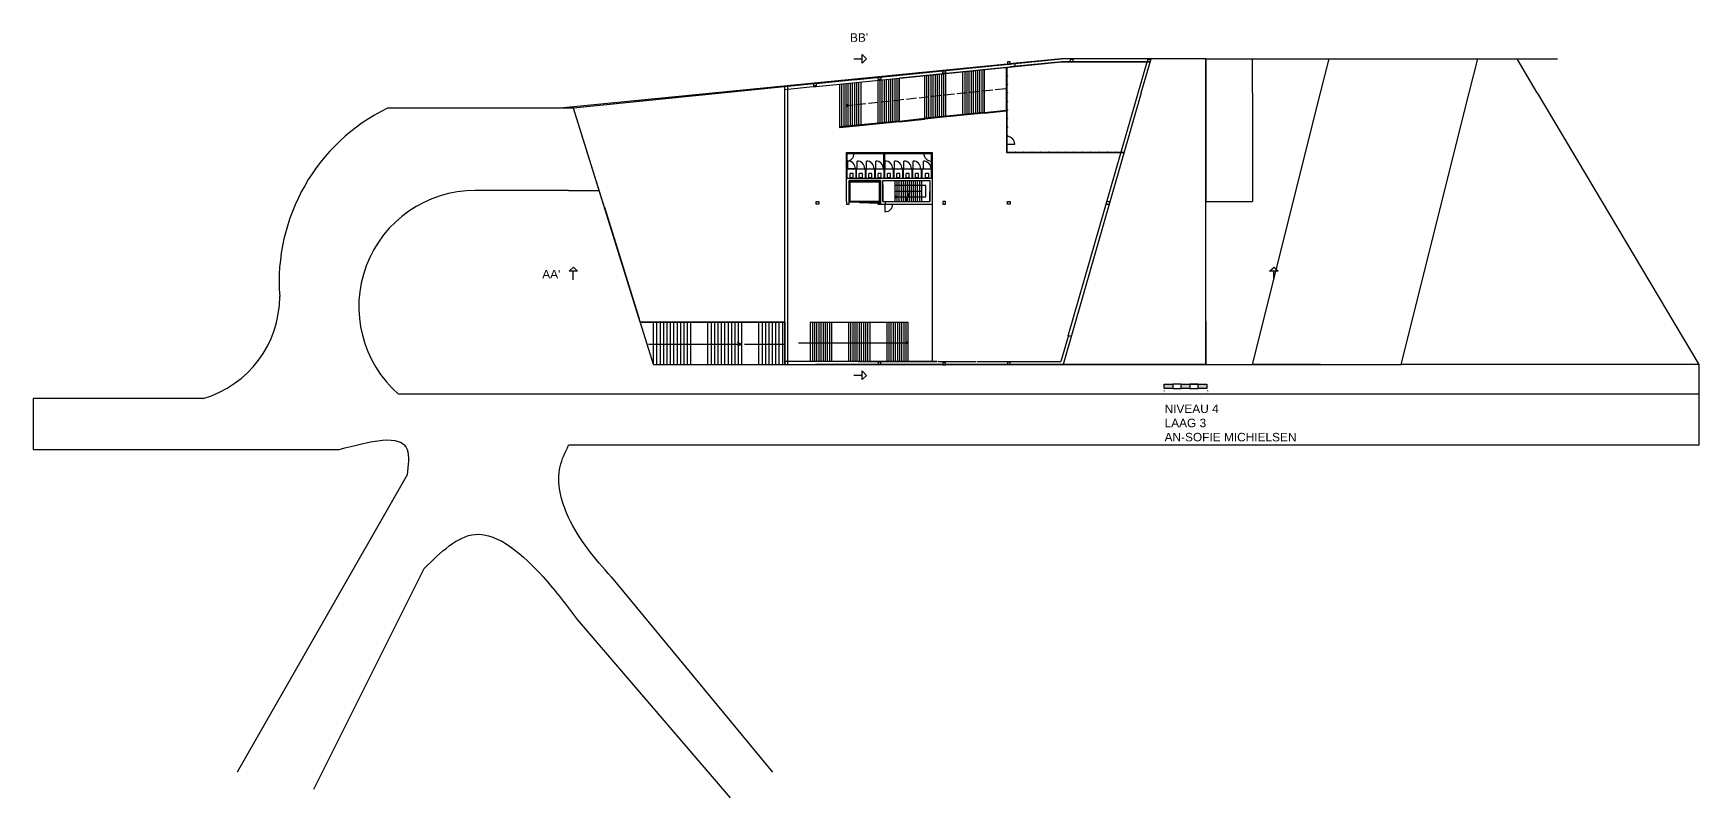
# Model space of a CAD drawing. Header units: millimetres. Extents: x -5657 to 14604, y -1609 to 2067.
# Drawn here: x 4816 to 6776, y 968 to 1868 of the extents above; entities that cross this region are included whole.
import ezdxf

# ---------------------------------------------------------------- set-up
doc = ezdxf.new("R2010")
doc.units = ezdxf.units.MM
doc.linetypes.add('ACAD_ISO02W100', pattern=[15, 12, -3])
doc.layers.get('0').update_dxf_attribs({"color": 4})
for name, color, linetype in [('gelijkvloers', 80, 'Continuous'), ('laag 2.1', 40, 'Continuous'), ('laag 2.2', 30, 'Continuous'), ('laag 3', 20, 'Continuous'), ('str palen', 220, 'Continuous')]:
    doc.layers.add(name, color=color, linetype=linetype)
doc.styles.get("Standard").update_dxf_attribs({"font": 'arial.ttf'})

msp = doc.modelspace()

# ---------------------------------------------------------------- hatches: boundary and pattern name
at = {"linetype": 'Continuous', "transparency": 33554539}
h = msp.add_hatch(color=256, dxfattribs=at)
h.dxf.hatch_style = 1
h.paths.add_polyline_path([(6157, 1455), (6147, 1455), (6147, 1450), (6157, 1450)])
h.paths.add_polyline_path([(6177, 1455), (6167, 1455), (6167, 1450), (6177, 1450)])
h.paths.add_polyline_path([(6197, 1455), (6187, 1455), (6187, 1450), (6197, 1450)])

# ---------------------------------------------------------------- linework, layer by layer
at = {"linetype": 'Continuous'}
for p, q in [((6026, 1838), (5436, 1780)), ((6196, 1838), (6026, 1838)), ((6196, 1478), (6196, 1838)), ((6196, 1838), (6610, 1838)), ((6196, 1478), (6196, 1838)), ((6196, 1838), (6196, 1791)), ((6196, 1838), (6196, 1791)), ((6251, 1798), (6251, 1838)), ((6331, 1798), (6341, 1838)), ((6506, 1798), (6516, 1838)), ((6586, 1798), (6562.2, 1838)), ((6196, 1791), (6196, 1791)), ((6196, 1791), (6196, 1712)), ((6251, 1798), (6251, 1670)), ((5451.6, 1780), (5233, 1780)), ((5546, 1478), (5451.6, 1780)), ((6196, 1712), (6196, 1670)), ((6196, 1598.7), (6196, 1673.7)), ((6196, 1670), (6251, 1670)), ((6196, 1528.7), (6196, 1598.7)), ((6196, 1528.7), (6196, 1478)), ((5546, 1478), (5639, 1478)), ((5639, 1478), (5717, 1478)), ((5717, 1478), (5737, 1478)), ((5737, 1478), (5813, 1478)), ((5904, 1478), (5796, 1478)), ((5990, 1478), (5904, 1478)), ((6120, 1478), (5990, 1478)), ((6196, 1478), (6120, 1478)), ((6120, 1478), (6120, 1478)), ((6196, 1478), (6426, 1478)), ((6147, 1450), (6147, 1455)), ((6147, 1455), (6157, 1455)), ((6167, 1455), (6157, 1455)), ((6157, 1455), (6157, 1450)), ((6157, 1455), (6157, 1450)), ((6167, 1450), (6167, 1455)), ((6167, 1455), (6197, 1455)), ((6187, 1455), (6177, 1455)), ((6177, 1455), (6177, 1450)), ((6187, 1450), (6187, 1455)), ((6197, 1455), (6197, 1450)), ((6157, 1450), (6147, 1450)), ((6157, 1450), (6167, 1450)), ((6177, 1450), (6167, 1450)), ((6177, 1450), (6187, 1450)), ((6197, 1450), (6187, 1450))]:
    msp.add_line(p, q, dxfattribs=at)
for p, q in [((6196, 1478), (6196, 1798)), ((6251, 1478), (6331, 1798)), ((6426, 1478), (6506, 1798)), ((6586, 1798), (6776, 1478)), ((5446, 1683), (5336, 1683)), ((5446, 1683), (5481.9, 1683)), ((5488.1, 1663.4), (5506.5, 1604.2)), ((5506.5, 1604.2), (5529.2, 1531.7)), ((5546, 1478), (6196, 1478)), ((6331, 1478), (6251, 1478)), ((6506, 1478), (6426, 1478)), ((6776, 1478), (6426, 1478)), ((6776, 1478), (6776, 1443)), ((5016, 1438), (4816, 1438)), ((4816, 1438), (4816, 1378)), ((5446, 1443), (5246, 1443)), ((6776, 1443), (5446, 1443)), ((6776, 1443), (6776, 1383)), ((4816, 1378), (5176, 1378)), ((6776, 1383), (5446, 1383)), ((5256, 1348), (5056, 998)), ((5146, 978), (5276, 1238)), ((5496, 1228), (5686, 998)), ((5456, 1178), (5636, 968))]:
    msp.add_line(p, q)
msp.add_arc((5333.1, 1575.4), 227.8, 116.0683, 184.3864, dxfattribs=at)
for centre, radius, start, end in [((5336, 1546.1), 136.9, 90, 228.8879), ((4981, 1558), 125, 286.2602, 0)]:
    msp.add_arc(centre, radius, start, end)
for points in [[(5176, 1378), (5256, 1378), (5256, 1348)], [(5496, 1228), (5446, 1298), (5436, 1358), (5446, 1383)], [(5276, 1238), (5336, 1278), (5416, 1228), (5456, 1178)]]:
    msp.add_spline(points, degree=3)
at = {"layer": 'gelijkvloers', "linetype": 'Continuous'}
for p, q in [((5546, 1478), (5546, 1528)), ((5550, 1478), (5550, 1528)), ((5554, 1478), (5554, 1528)), ((5558, 1478), (5558, 1528)), ((5562, 1478), (5562, 1528)), ((5566, 1478), (5566, 1528)), ((5570, 1478), (5570, 1528)), ((5574, 1478), (5574, 1528)), ((5578, 1478), (5578, 1528)), ((5582, 1478), (5582, 1528)), ((5586, 1478), (5586, 1528)), ((5590, 1478), (5590, 1528)), ((5610, 1478), (5610, 1528)), ((5614, 1478), (5614, 1528)), ((5618, 1478), (5618, 1528)), ((5622, 1478), (5622, 1528)), ((5626, 1478), (5626, 1528)), ((5626, 1478), (5626, 1528)), ((5630, 1478), (5630, 1528)), ((5634, 1478), (5634, 1528)), ((5638, 1478), (5638, 1528)), ((5642, 1478), (5642, 1528)), ((5646, 1478), (5646, 1528)), ((5650, 1478), (5650, 1528)), ((5670, 1478), (5670, 1528)), ((5670, 1528), (5700.4, 1528)), ((5674, 1478), (5674, 1528)), ((5678, 1478), (5678, 1528)), ((5682, 1478), (5682, 1528)), ((5686, 1478), (5686, 1528)), ((5690, 1478), (5690, 1528)), ((5694, 1478), (5694, 1528)), ((5694, 1478), (5694, 1528)), ((5698, 1478), (5698, 1528)), ((5698, 1478), (5698, 1528)), ((5539.9, 1502), (5650, 1502)), ((5653, 1502), (5700.4, 1502))]:
    msp.add_line(p, q, dxfattribs=at)
at = {"layer": 'gelijkvloers', "linetype": 'ACAD_ISO02W100'}
for p, q in [((5644.5, 1504.5), (5650, 1502)), ((5650, 1502), (5644.6, 1499.5))]:
    msp.add_line(p, q, dxfattribs=at)
at = {"layer": 'laag 2.1', "linetype": 'Continuous'}
for p, q in [((5971.5, 1832.5), (5451.6, 1780)), ((5971.5, 1829), (5971.5, 1832.5)), ((5530.4, 1528), (5451.6, 1780)), ((5700.4, 1528), (5530.4, 1528))]:
    msp.add_line(p, q, dxfattribs=at)
at = {"layer": 'laag 2.2', "linetype": 'Continuous'}
msp.add_line((5707, 1805.9), (5451.6, 1780), dxfattribs=at)
msp.add_line((5707, 1805.9), (5451.6, 1780), dxfattribs=at)
at = {"layer": 'laag 3', "linetype": 'Continuous'}
for p, q in [((5737, 1808.9), (5965, 1832)), ((5781.6, 1813.4), (6026, 1838)), ((5836, 1815.3), (6026, 1834.5)), ((5836, 1815.4), (5965.4, 1828.5)), ((5912.6, 1772.7), (5912.6, 1822.9)), ((5915.1, 1772.9), (5915.1, 1823.1)), ((5917.6, 1773.2), (5917.6, 1823.4)), ((5920.1, 1773.4), (5920.1, 1823.6)), ((5922.6, 1773.7), (5922.6, 1823.9)), ((5925.1, 1773.9), (5925.1, 1824.2)), ((5927.6, 1774.1), (5927.6, 1824.4)), ((5930.1, 1774.4), (5930.1, 1824.7)), ((5932.6, 1774.6), (5932.6, 1824.9)), ((5935.1, 1777.4), (5935.1, 1825.3)), ((5935.1, 1825.3), (5935.1, 1775.3)), ((5935.1, 1825.3), (5935.1, 1775.2)), ((5935.1, 1825.2), (5935.1, 1775.2)), ((5935.1, 1774.9), (5935.1, 1825.2)), ((5961.5, 1776.8), (5961.5, 1828)), ((5962, 1727.6), (5962, 1828)), ((6026, 1838), (5965, 1832)), ((6026.3, 1834.5), (5965.3, 1828.5)), ((6131.5, 1838), (6026, 1838)), ((6126.9, 1834.5), (6026, 1834.5)), ((6026, 1834.5), (6130.5, 1834.5)), ((6033.8, 1512), (6126.9, 1834.5)), ((6120, 1798), (6131.5, 1838)), ((5700.4, 1478), (5700.4, 1806)), ((5737.5, 1805.4), (5700.4, 1801.5)), ((5703.9, 1478), (5703.9, 1806)), ((5737.5, 1805.4), (5835, 1815.3)), ((5765.2, 1757.8), (5765.2, 1807.8)), ((5835, 1818.8), (5767, 1811.9)), ((5767.7, 1758), (5767.7, 1808.1)), ((5770.2, 1758.2), (5770.2, 1808.3)), ((5772.7, 1758.5), (5772.7, 1808.6)), ((5775.2, 1758.7), (5775.2, 1808.8)), ((5777.7, 1759), (5777.7, 1809.1)), ((5780.2, 1759.2), (5780.2, 1809.3)), ((5782.7, 1759.5), (5782.7, 1809.6)), ((5785.2, 1759.7), (5785.2, 1809.8)), ((5787.7, 1760), (5787.7, 1810.1)), ((5790.2, 1762.2), (5790.2, 1810.4)), ((5790.2, 1760.2), (5790.2, 1810.4)), ((5810.2, 1762.2), (5810.2, 1812.4)), ((5812.7, 1762.4), (5812.7, 1812.6)), ((5815.2, 1762.7), (5815.2, 1812.9)), ((5817.7, 1762.9), (5817.7, 1813.1)), ((5820.2, 1763.2), (5820.2, 1813.4)), ((5822.7, 1763.4), (5822.7, 1813.6)), ((5825.2, 1763.6), (5825.2, 1813.9)), ((5827.7, 1763.9), (5827.7, 1814.1)), ((5830.2, 1764.1), (5830.2, 1814.4)), ((5832.7, 1764.4), (5832.7, 1814.7)), ((5835, 1815.3), (5836, 1815.3)), ((5835.2, 1767.2), (5835.2, 1815.1)), ((5835.2, 1815.1), (5835.2, 1765.1)), ((5835.2, 1815.1), (5835.2, 1764.9)), ((5835.2, 1814.9), (5835.2, 1764.9)), ((5835.2, 1764.6), (5835.2, 1814.9)), ((5836, 1815.3), (5836, 1815.4)), ((5865.1, 1768), (5865.1, 1818.1)), ((5867.6, 1768.3), (5867.6, 1818.3)), ((5870.1, 1768.5), (5870.1, 1818.6)), ((5872.6, 1768.8), (5872.6, 1818.8)), ((5875.1, 1769), (5875.1, 1819.1)), ((5877.6, 1769.2), (5877.6, 1819.3)), ((5880.1, 1769.5), (5880.1, 1819.6)), ((5882.6, 1769.7), (5882.6, 1819.8)), ((5885.1, 1770), (5885.1, 1820.1)), ((5887.6, 1770.2), (5887.6, 1820.4)), ((5890.1, 1772.4), (5890.1, 1820.6)), ((5890.1, 1770.5), (5890.1, 1820.6)), ((5910.1, 1772.4), (5910.1, 1822.6)), ((5961.5, 1817.4), (5961.5, 1817.9)), ((5961.5, 1817.9), (5962, 1817.9)), ((5962.5, 1817.4), (5961.5, 1817.4)), ((5961.5, 1807.9), (5962, 1807.9)), ((5962.5, 1807.4), (5961.5, 1807.4)), ((5962, 1817.9), (5962.5, 1817.9)), ((5962, 1807.9), (5962.5, 1807.9)), ((5962.5, 1817.9), (5962.5, 1817.4)), ((5962.5, 1807.9), (5962.5, 1807.4)), ((5961.5, 1797.9), (5962, 1797.9)), ((5962.5, 1797.4), (5961.5, 1797.4)), ((5961.5, 1787.8), (5962, 1787.8)), ((5962.5, 1787.3), (5961.5, 1787.3)), ((5962, 1797.9), (5962.5, 1797.9)), ((5962, 1787.8), (5962.5, 1787.8)), ((5962.5, 1797.9), (5962.5, 1797.4)), ((5962.5, 1787.8), (5962.5, 1787.3)), ((6120, 1798), (6028, 1478)), ((5835.2, 1764.6), (5765.2, 1757.8)), ((5835.2, 1764.6), (5865.1, 1768)), ((5835.3, 1763.6), (5865.2, 1767)), ((5879.1, 1769.4), (5865.1, 1768)), ((5879.2, 1768.4), (5865.2, 1767)), ((5935.1, 1774.9), (5879.1, 1769.4)), ((5935.2, 1773.9), (5879.2, 1768.4)), ((5935.1, 1774.9), (5961.5, 1777.7)), ((5935.2, 1773.9), (5961.5, 1776.8)), ((5961.5, 1777.8), (5962, 1777.8)), ((5962.5, 1777.3), (5961.5, 1777.3)), ((5961.5, 1776.8), (5961.5, 1736.8)), ((5961.5, 1767.7), (5962, 1767.7)), ((5962.5, 1767.2), (5961.5, 1767.2)), ((5962, 1777.8), (5962.5, 1777.8)), ((5962, 1767.7), (5962.5, 1767.7)), ((5962.5, 1777.8), (5962.5, 1777.3)), ((5962.5, 1767.7), (5962.5, 1767.2)), ((5765.3, 1756.8), (5765.2, 1757.8)), ((5835.3, 1763.6), (5765.3, 1756.8)), ((5961.5, 1757.7), (5962, 1757.7)), ((5962.5, 1757.2), (5961.5, 1757.2)), ((5961.5, 1747.7), (5962, 1747.7)), ((5962.5, 1747.2), (5961.5, 1747.2)), ((5962, 1757.7), (5962.5, 1757.7)), ((5962, 1747.7), (5962.5, 1747.7)), ((5962.5, 1757.7), (5962.5, 1757.2)), ((5962.5, 1747.7), (5962.5, 1747.2)), ((5773, 1697.6), (5773, 1727.6)), ((5773, 1727.6), (5874, 1727.6)), ((5773, 1726.6), (5874, 1726.6)), ((5782, 1726.6), (5773, 1726.6)), ((5774, 1697.6), (5774, 1727.6)), ((5775.4, 1727.6), (5784.4, 1727.6)), ((5817, 1708.6), (5817, 1727.6)), ((5818, 1708.6), (5818, 1727.6)), ((5864, 1726.6), (5873, 1726.6)), ((5873, 1697.6), (5873, 1727.6)), ((5874, 1727.6), (5874, 1697.6)), ((5961.5, 1737.6), (5962, 1737.6)), ((5962.5, 1737.1), (5961.5, 1737.1)), ((5961.5, 1736.8), (5961.5, 1727.6)), ((5961.5, 1728.1), (6099.8, 1728.1)), ((5961.5, 1727.6), (6099.8, 1727.6)), ((5961.5, 1727.6), (5962, 1727.6)), ((5962, 1737.6), (5971, 1737.6)), ((5962, 1737.6), (5962.5, 1737.6)), ((5962.5, 1737.6), (5962.5, 1737.1)), ((5971.4, 1727.6), (5971.4, 1728.6)), ((5971.4, 1728.6), (5971.9, 1728.6)), ((5971.9, 1728.6), (5971.9, 1727.6)), ((5981.3, 1727.6), (5981.3, 1728.6)), ((5981.3, 1728.6), (5981.8, 1728.6)), ((5981.8, 1728.6), (5981.8, 1727.6)), ((5991.1, 1727.6), (5991.1, 1728.6)), ((5991.1, 1728.6), (5991.6, 1728.6)), ((5991.6, 1728.6), (5991.6, 1727.6)), ((6001, 1727.6), (6001, 1728.6)), ((6001, 1728.6), (6001.5, 1728.6)), ((6001.5, 1728.6), (6001.5, 1727.6)), ((6010.9, 1727.6), (6010.9, 1728.6)), ((6010.9, 1728.6), (6011.4, 1728.6)), ((6011.4, 1728.6), (6011.4, 1727.6)), ((6020.8, 1727.6), (6020.8, 1728.6)), ((6020.8, 1728.6), (6021.3, 1728.6)), ((6021.3, 1728.6), (6021.3, 1727.6)), ((6030.6, 1727.6), (6030.6, 1728.6)), ((6030.6, 1728.6), (6031.1, 1728.6)), ((6031.1, 1728.6), (6031.1, 1727.6)), ((6040.5, 1727.6), (6040.5, 1728.6)), ((6040.5, 1728.6), (6041, 1728.6)), ((6041, 1728.6), (6041, 1727.6)), ((6050.4, 1727.6), (6050.4, 1728.6)), ((6050.4, 1728.6), (6050.9, 1728.6)), ((6050.9, 1728.6), (6050.9, 1727.6)), ((6060.3, 1727.6), (6060.3, 1728.6)), ((6060.3, 1728.6), (6060.8, 1728.6)), ((6060.8, 1728.6), (6060.8, 1727.6)), ((6070.1, 1727.6), (6070.1, 1728.6)), ((6070.1, 1728.6), (6070.6, 1728.6)), ((6070.6, 1728.6), (6070.6, 1727.6)), ((6080, 1727.6), (6080, 1728.6)), ((6080, 1728.6), (6080.5, 1728.6)), ((6080.5, 1728.6), (6080.5, 1727.6)), ((6089.9, 1727.6), (6089.9, 1728.6)), ((6089.9, 1728.6), (6090.4, 1728.6)), ((6090.4, 1728.6), (6090.4, 1727.6)), ((5773, 1697.6), (5773, 1708.6)), ((5774, 1708.6), (5874, 1708.6)), ((5774, 1708.6), (5784, 1708.6)), ((5774.5, 1708.6), (5774.5, 1717.6)), ((5783.5, 1708.6), (5774.5, 1708.6)), ((5784, 1708.6), (5783.5, 1708.6)), ((5784, 1708.6), (5784, 1697.6)), ((5785, 1697.6), (5785, 1708.6)), ((5785.5, 1708.6), (5785.5, 1717.6)), ((5795, 1708.6), (5794.5, 1708.6)), ((5795, 1708.6), (5795, 1697.6)), ((5796, 1697.6), (5796, 1708.6)), ((5796.5, 1708.6), (5796.5, 1717.6)), ((5806, 1708.6), (5805.5, 1708.6)), ((5806, 1708.6), (5806, 1697.6)), ((5807, 1697.6), (5807, 1708.6)), ((5807.5, 1708.6), (5807.5, 1717.6)), ((5817, 1708.6), (5816.5, 1708.6)), ((5817, 1708.6), (5817, 1697.6)), ((5818, 1697.6), (5818, 1708.6)), ((5818.5, 1708.6), (5818.5, 1717.6)), ((5828, 1708.6), (5827.5, 1708.6)), ((5828, 1708.6), (5828, 1697.6)), ((5829, 1697.6), (5829, 1708.6)), ((5829.5, 1708.6), (5829.5, 1717.6)), ((5839, 1708.6), (5838.5, 1708.6)), ((5839, 1708.6), (5839, 1697.6)), ((5840, 1697.6), (5840, 1708.6)), ((5840.5, 1708.6), (5840.5, 1717.6)), ((5850, 1708.6), (5849.5, 1708.6)), ((5850, 1708.6), (5850, 1697.6)), ((5851, 1697.6), (5851, 1708.6)), ((5851.5, 1708.6), (5851.5, 1717.6)), ((5861, 1708.6), (5860.5, 1708.6)), ((5861, 1708.6), (5861, 1697.6)), ((5862, 1697.6), (5862, 1708.6)), ((5863.5, 1708.6), (5863.5, 1717.6)), ((5873, 1708.6), (5872.5, 1708.6)), ((5773, 1670), (5773, 1697.6)), ((5773, 1694.6), (5773, 1697.6)), ((5773, 1697.6), (5874, 1697.6)), ((5776, 1689.6), (5776, 1694.6)), ((5776, 1689.6), (5776, 1694.6)), ((5813, 1694.6), (5776, 1694.6)), ((5776, 1694.6), (5776, 1670)), ((5776, 1670), (5776, 1689.6)), ((5776, 1670), (5776, 1689.6)), ((5777, 1670), (5777, 1693.6)), ((5777, 1693.6), (5812, 1693.6)), ((5780.8, 1703), (5777.2, 1703)), ((5777.2, 1697.6), (5777.2, 1703)), ((5777.2, 1698.2), (5780.8, 1698.2)), ((5777.2, 1697.6), (5780.8, 1697.6)), ((5777.5, 1670.5), (5777.5, 1693.1)), ((5777.5, 1693.1), (5811.5, 1693.1)), ((5780.8, 1697.6), (5780.8, 1703)), ((5791.7, 1703), (5788.1, 1703)), ((5788.1, 1697.6), (5788.1, 1703)), ((5788.1, 1698.2), (5791.7, 1698.2)), ((5788.1, 1697.6), (5791.7, 1697.6)), ((5791.7, 1697.6), (5791.7, 1703)), ((5803, 1703), (5799.4, 1703)), ((5799.4, 1697.6), (5799.4, 1703)), ((5799.4, 1698.2), (5803, 1698.2)), ((5799.4, 1697.6), (5803, 1697.6)), ((5803, 1697.6), (5803, 1703)), ((5813.9, 1703), (5810.3, 1703)), ((5810.3, 1697.6), (5810.3, 1703)), ((5810.3, 1698.2), (5813.9, 1698.2)), ((5810.3, 1697.6), (5813.9, 1697.6)), ((5811.5, 1693.1), (5811.5, 1670.5)), ((5812, 1693.6), (5812, 1670)), ((5813, 1670), (5813, 1694.6)), ((5813, 1694.6), (5813, 1670)), ((5813, 1670), (5813, 1694.6)), ((5813, 1670), (5813, 1694.6)), ((5813, 1694.6), (5813, 1670)), ((5813, 1670), (5813, 1694.6)), ((5813, 1670), (5813, 1694.6)), ((5813.9, 1697.6), (5813.9, 1703)), ((5816, 1689.6), (5816, 1694.6)), ((5816, 1670), (5816, 1694.6)), ((5816, 1670), (5816, 1694.6)), ((5816, 1670), (5816, 1694.6)), ((5816, 1694.6), (5816, 1694.6)), ((5816, 1694.6), (5871, 1694.6)), ((5816, 1689.6), (5816, 1670)), ((5825, 1703), (5821.4, 1703)), ((5821.4, 1697.6), (5821.4, 1703)), ((5821.4, 1698.2), (5825, 1698.2)), ((5821.4, 1697.6), (5825, 1697.6)), ((5825, 1697.6), (5825, 1703)), ((5830.4, 1670), (5830.4, 1694.6)), ((5866.5, 1688.8), (5830.4, 1688.8)), ((5836, 1703), (5832.4, 1703)), ((5832.4, 1697.6), (5832.4, 1703)), ((5832.4, 1698.2), (5836, 1698.2)), ((5832.4, 1697.6), (5836, 1697.6)), ((5832.8, 1670), (5832.8, 1694.6)), ((5835.2, 1670), (5835.2, 1694.6)), ((5836, 1697.6), (5836, 1703)), ((5837.6, 1670), (5837.6, 1694.6)), ((5840, 1670), (5840, 1694.6)), ((5842.4, 1670), (5842.4, 1694.6)), ((5846.9, 1703), (5843.3, 1703)), ((5843.3, 1697.6), (5843.3, 1703)), ((5843.3, 1698.2), (5846.9, 1698.2)), ((5843.3, 1697.6), (5846.9, 1697.6)), ((5844.8, 1670), (5844.8, 1694.6)), ((5846.9, 1697.6), (5846.9, 1703)), ((5847.2, 1670), (5847.2, 1694.6)), ((5849.6, 1670), (5849.6, 1694.6)), ((5852, 1670), (5852, 1694.6)), ((5857.8, 1703), (5854.2, 1703)), ((5854.2, 1697.6), (5854.2, 1703)), ((5854.2, 1698.2), (5857.8, 1698.2)), ((5854.2, 1697.6), (5857.8, 1697.6)), ((5854.4, 1670), (5854.4, 1694.6)), ((5856.8, 1670), (5856.8, 1694.6)), ((5857.8, 1697.6), (5857.8, 1703)), ((5859.2, 1670), (5859.2, 1694.6)), ((5861.6, 1670), (5861.6, 1694.6)), ((5869.8, 1703), (5866.2, 1703)), ((5866.2, 1697.6), (5866.2, 1703)), ((5866.2, 1698.2), (5869.8, 1698.2)), ((5866.2, 1697.6), (5869.8, 1697.6)), ((5866.5, 1675.4), (5866.5, 1688.8)), ((5869.8, 1697.6), (5869.8, 1703)), ((5871, 1694.6), (5871, 1670)), ((5874, 1697.6), (5874, 1670)), ((5773, 1670), (5773, 1667)), ((5773, 1667), (5776, 1667)), ((5776, 1667), (5776, 1670)), ((5777, 1670), (5812, 1670)), ((5777, 1669.5), (5788.6, 1669.5)), ((5777, 1669), (5777, 1669.5)), ((5788.6, 1669), (5777, 1669)), ((5777.5, 1670.5), (5811.5, 1670.5)), ((5788.6, 1669.5), (5788.6, 1669)), ((5788.6, 1669), (5800.2, 1669)), ((5788.6, 1668.5), (5788.6, 1669)), ((5800.2, 1668.5), (5788.6, 1668.5)), ((5800.2, 1669), (5800.2, 1668.5)), ((5800.2, 1668.5), (5811.8, 1668.5)), ((5800.2, 1668), (5800.2, 1668.5)), ((5811.8, 1668), (5800.2, 1668)), ((5813, 1670), (5810, 1670)), ((5810, 1670), (5810, 1667)), ((5810, 1667), (5813, 1667)), ((5811.8, 1668.5), (5811.8, 1668)), ((5813, 1667), (5813, 1670)), ((5813, 1670), (5813, 1667)), ((5813, 1667), (5874, 1667)), ((5816, 1670), (5871, 1670)), ((5818.5, 1670), (5818.5, 1666.9)), ((5818.5, 1657.9), (5818.5, 1666.9)), ((5861.6, 1681.6), (5830.4, 1681.6)), ((5831.4, 1676.2), (5830.4, 1675.4)), ((5830.4, 1675.4), (5866.5, 1675.4)), ((5830.4, 1675.4), (5831.4, 1674.4)), ((5845.1, 1675.4), (5845.9, 1676.3)), ((5845.9, 1676.3), (5845.1, 1675.4)), ((5845.1, 1675.4), (5846, 1674.6)), ((5871, 1670), (5871, 1681.6)), ((5874, 1670), (5874, 1667)), ((5874, 1667), (5874, 1481.5)), ((6078.7, 1667), (6082.3, 1667)), ((6079.6, 1670), (6083.2, 1670)), ((5530.4, 1528), (5700.4, 1528)), ((5700.4, 1528), (5700.4, 1478)), ((5730.4, 1528), (5730.4, 1481.5)), ((5730.4, 1528), (5732.9, 1528)), ((5732.9, 1528), (5732.9, 1481.5)), ((5732.9, 1528), (5845.4, 1528)), ((5735.4, 1528), (5735.4, 1481.5)), ((5737.9, 1528), (5737.9, 1481.5)), ((5740.4, 1528), (5740.4, 1481.5)), ((5742.9, 1528), (5742.9, 1481.5)), ((5745.4, 1528), (5745.4, 1481.5)), ((5747.9, 1528), (5747.9, 1481.5)), ((5750.4, 1528), (5750.4, 1481.5)), ((5752.9, 1528), (5752.9, 1481.5)), ((5755.4, 1528), (5755.4, 1481.5)), ((5775.4, 1528), (5775.4, 1481.5)), ((5775.4, 1528), (5775.4, 1481.5)), ((5777.9, 1528), (5777.9, 1481.5)), ((5780.4, 1528), (5780.4, 1481.5)), ((5782.9, 1528), (5782.9, 1481.5)), ((5785.4, 1528), (5785.4, 1481.5)), ((5787.9, 1528), (5787.9, 1481.5)), ((5790.4, 1528), (5790.4, 1481.5)), ((5792.9, 1528), (5792.9, 1481.5)), ((5795.4, 1528), (5795.4, 1481.5)), ((5797.9, 1528), (5797.9, 1481.5)), ((5800.4, 1528), (5800.4, 1481.5)), ((5820.4, 1528), (5820.4, 1481.5)), ((5820.4, 1528), (5820.4, 1481.5)), ((5822.9, 1528), (5822.9, 1481.5)), ((5825.4, 1528), (5825.4, 1481.5)), ((5827.9, 1528), (5827.9, 1481.5)), ((5830.4, 1528), (5830.4, 1481.5)), ((5832.9, 1528), (5832.9, 1481.5)), ((5835.4, 1528), (5835.4, 1481.5)), ((5837.9, 1528), (5837.9, 1481.5)), ((5840.4, 1528), (5840.4, 1481.5)), ((5842.9, 1528), (5842.9, 1481.5)), ((5845.4, 1528), (5845.4, 1481.5)), ((6033.8, 1511), (6025.4, 1481.5)), ((6033.8, 1512), (6034.1, 1512)), ((6033.8, 1512), (6037.8, 1512)), ((5716.7, 1503.4), (5845.4, 1503.4)), ((5737.5, 1481.5), (5700.4, 1481.5)), ((5734, 1478), (5737, 1478)), ((6028, 1478), (5737, 1478)), ((5767, 1481.5), (5737.5, 1481.5)), ((5879.4, 1481.5), (5767, 1481.5)), ((5879.4, 1478), (5767, 1478)), ((5787, 1481.5), (5879.4, 1481.5)), ((5787, 1478), (6028, 1478)), ((5880.4, 1481.5), (5925.4, 1481.5)), ((5926.4, 1481.5), (6025.4, 1481.5))]:
    msp.add_line(p, q, dxfattribs=at)
at = {"layer": 'laag 3', "linetype": 'ACAD_ISO02W100'}
for p, q in [((5773.4, 1782.7), (5775.1, 1784.5)), ((5775.1, 1784.5), (5773.4, 1782.7)), ((5960, 1802.8), (5776.9, 1783)), ((5776.9, 1783), (5773.4, 1782.7)), ((5773.4, 1782.7), (5775.5, 1781)), ((5776, 1694.6), (5813, 1694.6)), ((5847.2, 1681.6), (5842.4, 1670)), ((5847.6, 1681.6), (5842.8, 1670)), ((5845.4, 1503.4), (5843.4, 1504.9)), ((5843.4, 1504.9), (5845.4, 1503.4)), ((5845.4, 1503.4), (5843.4, 1501.9))]:
    msp.add_line(p, q, dxfattribs=at)
at = {"layer": 'laag 3', "linetype": 'Continuous'}
for centre, start, end in [((5962, 1737.6), 0, 90), ((5773, 1726.6), 270, 0), ((5873, 1726.6), 180, 270), ((5774.5, 1708.6), 0, 90), ((5785.5, 1708.6), 0, 90), ((5796.5, 1708.6), 0, 90), ((5807.5, 1708.6), 0, 90), ((5818.5, 1708.6), 0, 90), ((5829.5, 1708.6), 0, 90), ((5840.5, 1708.6), 0, 90), ((5851.5, 1708.6), 0, 90), ((5863.5, 1708.6), 0, 90), ((5818.5, 1666.9), 270, 0)]:
    msp.add_arc(centre, 9, start, end, dxfattribs=at)
for p in [(5962, 1817.9), (5962, 1807.9), (5962, 1797.9), (5962, 1787.8), (5962, 1777.8), (5962, 1767.7), (5962, 1757.7), (5962, 1747.7), (5962, 1737.6), (5971.4, 1727.6), (5981.3, 1727.6), (5991.1, 1727.6), (6001, 1727.6), (6010.9, 1727.6), (6020.8, 1727.6), (6030.6, 1727.6), (6040.5, 1727.6), (6050.4, 1727.6), (6060.3, 1727.6), (6070.1, 1727.6), (6080, 1727.6), (6089.9, 1727.6)]:
    msp.add_point(p, dxfattribs=at)
at = {"layer": 'str palen', "linetype": 'ACAD_ISO02W100'}
for p, q in [((5791.6, 1838), (5791.6, 1843)), ((5791.6, 1843), (5796.4, 1837.8)), ((5781.6, 1838), (5791.6, 1838)), ((5791.6, 1833), (5791.6, 1838)), ((5796.4, 1837.8), (5791.6, 1833)), ((5886.5, 1824), (5889.5, 1824)), ((5886.5, 1821), (5886.5, 1824)), ((5889.5, 1824), (5889.5, 1821)), ((6036.5, 1837.5), (6039.5, 1837.5)), ((6036.5, 1834.5), (6036.5, 1837.5)), ((6039.5, 1834.5), (6036.5, 1834.5)), ((6039.5, 1837.5), (6039.5, 1834.5)), ((6127.5, 1837.5), (6130.5, 1837.5)), ((6127.5, 1834.5), (6127.5, 1837.5)), ((6130.5, 1834.5), (6127.5, 1834.5)), ((6130.5, 1837.5), (6130.5, 1834.5)), ((5734.5, 1806.1), (5734.5, 1809.1)), ((5737.5, 1806.1), (5734.5, 1806.1)), ((5737.5, 1809.1), (5737.5, 1806.1)), ((5810.5, 1816.6), (5813.5, 1816.6)), ((5810.5, 1813.6), (5810.5, 1816.6)), ((5813.5, 1813.6), (5810.5, 1813.6)), ((5813.5, 1816.6), (5813.5, 1813.6)), ((5889.5, 1821), (5886.5, 1821)), ((5446.5, 1587.8), (5451.6, 1592.6)), ((5451.5, 1587.8), (5446.5, 1587.8)), ((5451.5, 1577.8), (5451.5, 1587.8)), ((5451.6, 1592.6), (5456.5, 1587.8)), ((5456.6, 1588), (5451.6, 1588)), ((6271, 1588), (6276.2, 1592.8)), ((6276, 1588), (6271, 1588)), ((6276, 1578), (6276, 1588)), ((6281, 1588), (6276, 1588)), ((6276.2, 1592.8), (6281, 1588)), ((5791.6, 1465.5), (5791.6, 1470.5)), ((5791.6, 1470.5), (5796.4, 1465.3)), ((5965.5, 1481), (5962.5, 1481)), ((5962.5, 1481), (5962.5, 1478)), ((5962.5, 1478), (5965.5, 1478)), ((5962.5, 1478), (5965.5, 1478)), ((5965.5, 1478), (5965.5, 1481)), ((5781.6, 1465.5), (5791.6, 1465.5)), ((5791.6, 1460.5), (5791.6, 1465.5)), ((5796.4, 1465.3), (5791.6, 1460.5))]:
    msp.add_line(p, q, dxfattribs=at)
at = {"layer": 'str palen', "linetype": 'Continuous'}
for p, q in [((5965.5, 1834.5), (5962.5, 1834.5)), ((5962.5, 1834.5), (5962.5, 1831.5)), ((5965.5, 1834.5), (5962.5, 1834.5)), ((5962.5, 1834.5), (5962.5, 1831.5)), ((5962.5, 1831.5), (5965.5, 1831.5)), ((5962.5, 1831.5), (5965.5, 1831.5)), ((5965.5, 1831.5), (5965.5, 1834.5)), ((5965.5, 1831.5), (5965.5, 1834.5)), ((5734.5, 1805.1), (5737.5, 1805.4)), ((5737.5, 1670), (5740.5, 1670)), ((5737.5, 1667), (5737.5, 1670)), ((5740.5, 1667), (5737.5, 1667)), ((5740.5, 1670), (5740.5, 1667)), ((5813, 1670), (5810, 1670)), ((5810, 1670), (5810, 1667)), ((5810, 1667), (5813, 1667)), ((5813, 1667), (5813, 1670)), ((5889.5, 1670), (5886.5, 1670)), ((5886.5, 1670), (5886.5, 1667)), ((5886.5, 1667), (5889.5, 1667)), ((5889.5, 1667), (5889.5, 1670)), ((5962.5, 1670), (5965.5, 1670)), ((5962.5, 1667), (5962.5, 1670)), ((5965.5, 1667), (5962.5, 1667)), ((5965.5, 1670), (5965.5, 1667)), ((5813.5, 1481), (5810.5, 1481)), ((5810.5, 1481), (5810.5, 1478)), ((5810.5, 1478), (5813.5, 1478)), ((5810.5, 1478), (5813.5, 1478)), ((5813.5, 1478), (5813.5, 1481)), ((5889.5, 1480.5), (5886.5, 1480.5)), ((5886.5, 1480.5), (5886.5, 1477.5)), ((5886.5, 1478), (5889.5, 1478)), ((5886.5, 1477.5), (5889.5, 1477.5)), ((5889.5, 1477.5), (5889.5, 1480.5))]:
    msp.add_line(p, q, dxfattribs=at)

# ---------------------------------------------------------------- texts
at = {"linetype": 'Continuous', "char_height": 2.5, "attachment_point": 1}
for s, width, insert in [('0', 4, (6146, 1448)), ('5', 9, (6197, 1448))]:
    msp.add_mtext_dynamic_manual_height_columns(s, width=width, gutter_width=12.5, heights=[0], dxfattribs=dict(at, insert=insert))
at = {"layer": 'gelijkvloers', "linetype": 'Continuous', "ltscale": 2, "insert": (6147.4, 1430.9), "char_height": 10, "attachment_point": 1}
msp.add_mtext_dynamic_manual_height_columns('NIVEAU 4\\PLAAG 3\\PAN-SOFIE MICHIELSEN', width=323, gutter_width=12.5, heights=[0], dxfattribs=at)
at = {"layer": 'str palen', "linetype": 'ACAD_ISO02W100', "char_height": 10, "attachment_point": 1}
for s, width, insert in [("BB'", 43.244, (5777.2, 1868)), ("AA'", 46.334, (5415, 1589.5))]:
    msp.add_mtext_dynamic_manual_height_columns(s, width=width, gutter_width=12.5, heights=[0], dxfattribs=dict(at, insert=insert))

doc.saveas('drawing.dxf')
